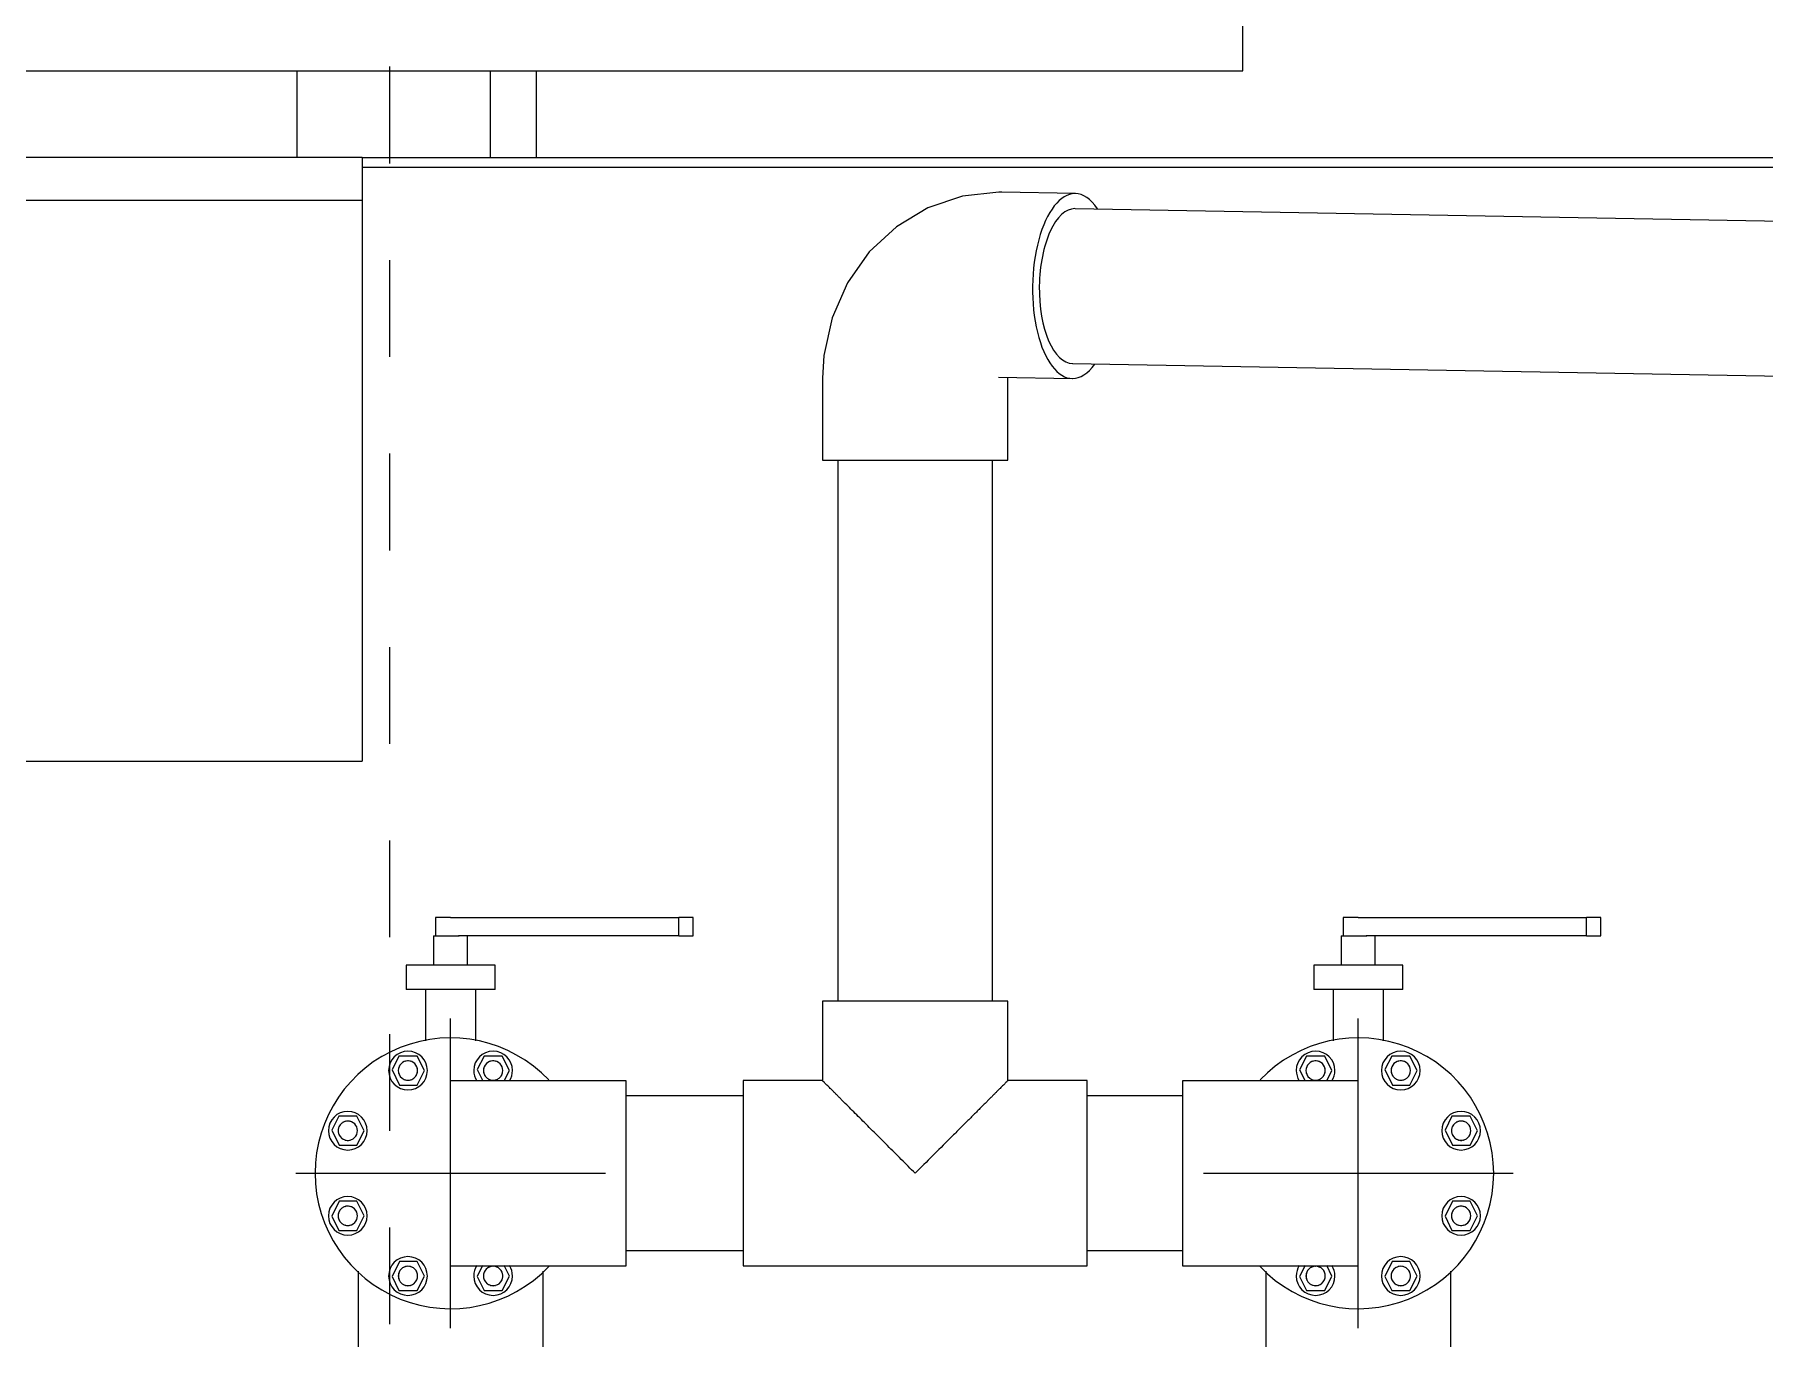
# Model space of a CAD drawing. Header units: metres. Extents: x 62 to 165, y -3 to 9.
# Drawn here: x 111.787 to 113.575, y 0.289 to 1.637 of the extents above; entities that cross this region are included whole.
import ezdxf

# ---------------------------------------------------------------- set-up
doc = ezdxf.new("R2010")
doc.units = ezdxf.units.M
doc.linetypes.add('Grid Line', pattern=[0.022225, 0.0127, -0.003175, 0.003175, -0.003175])
for name, color, linetype, lineweight in [('A-GENM', 7, 'Continuous', 18), ('P-PIPE', 7, 'Continuous', 18), ('P-PIPE-CNTR', 7, 'Continuous', 18), ('S-GRID', 7, 'Continuous', 9)]:
    doc.layers.add(name, color=color, linetype=linetype, lineweight=lineweight)

# ---------------------------------------------------------------- blocks, each defined once
blk = doc.blocks.new('Tanque Cilindrico - H_5_00m - Tanque Cilindrico - H_5_00m-1442490-Corte 02')
at = {"layer": 'A-GENM'}
blk.add_line((-90.4009, 1.5998), (-90.4009, 1.51), dxfattribs=at)
blk = doc.blocks.new('Tanque Cilindrico - Tanque Cilindrico-1352289-Corte 02')
at = {"layer": 'A-GENM'}
for p, q in [((-89.6707, 1.5998), (-89.6707, 2.5198)), ((-92.0479, 1.5998), (-89.6707, 1.5998)), ((-90.5807, 1.51), (-91.7607, 1.51)), ((-90.5807, 1.51), (-88.7643, 1.51)), ((-90.5807, 1.51), (-90.5807, 1.4661)), ((-88.7643, 1.5), (-90.5807, 1.5)), ((-91.7607, 1.4661), (-90.5807, 1.4661)), ((-90.5807, 1.4661), (-90.5807, 0.8861)), ((-91.7607, 0.8861), (-90.5807, 0.8861))]:
    blk.add_line(p, q, dxfattribs=at)
blk = doc.blocks.new('CPVC - Codo - Codo-1435406-Corte 02')
at = {"layer": 'P-PIPE', "color": 150, "true_color": 0x007dff}
for p, q in [((-89.9198, 1.4743), (-89.9229, 1.4743)), ((-89.8437, 1.4729), (-89.9198, 1.4743)), ((-90.1049, 1.2822), (-90.1049, 1.1972)), ((-89.9232, 1.283), (-89.8471, 1.2816)), ((-89.9136, 1.2822), (-89.9135, 1.2828)), ((-89.9136, 1.1972), (-89.9136, 1.2822)), ((-90.1049, 1.1972), (-89.9236, 1.1972)), ((-89.9236, 1.1972), (-89.9136, 1.1972))]:
    blk.add_line(p, q, dxfattribs=at)
at = {"layer": 'P-PIPE', "color": 150, "true_color": 0x007dff, "flags": 128}
blk.add_lwpolyline([(-89.9229, 1.4743), (-89.9604, 1.4702), (-89.9961, 1.4581), (-90.0287, 1.4386), (-90.0567, 1.4125), (-90.0792, 1.3807), (-90.0951, 1.3446), (-90.1036, 1.3056), (-90.1049, 1.2822)], dxfattribs=at)
at = {"layer": 'P-PIPE', "color": 150, "true_color": 0x007dff}
for start_param, end_param in [(0.008002, 3.149595), (5.710971, 6.291188), (3.149595, 3.714943)]:
    blk.add_ellipse((-89.8454, 1.3773), major_axis=(0.0017, 0.0956), ratio=0.44479, start_param=start_param, end_param=end_param, dxfattribs=at)
blk = doc.blocks.new('CPVC - Tee - Tee-1164109-Corte 02')
at = {"layer": 'P-PIPE', "color": 150, "true_color": 0x007dff}
for p, q in [((-90.1051, 0.638), (-90.1051, 0.556)), ((-89.9135, 0.638), (-90.1051, 0.638)), ((-89.9135, 0.556), (-89.9135, 0.638)), ((-90.1051, 0.556), (-90.1871, 0.556)), ((-90.1871, 0.556), (-90.1871, 0.3644)), ((-89.8315, 0.556), (-89.9135, 0.556)), ((-89.8315, 0.3644), (-89.8315, 0.556)), ((-90.1871, 0.3644), (-89.8315, 0.3644))]:
    blk.add_line(p, q, dxfattribs=at)
for points, knots in [([(-90.0093, 0.4602), (-90.0141, 0.465), (-90.0236, 0.4746), (-90.0378, 0.4888), (-90.0517, 0.5026), (-90.0628, 0.5137), (-90.0712, 0.5221), (-90.0772, 0.5281), (-90.0819, 0.5329), (-90.0856, 0.5365), (-90.0881, 0.539), (-90.0905, 0.5415), (-90.0929, 0.5438), (-90.095, 0.546), (-90.097, 0.548), (-90.0988, 0.5498), (-90.101, 0.5519), (-90.104, 0.5549), (-90.105, 0.556), (-90.1051, 0.556)], [0, 0, 0, 0, 0.111111, 0.222222, 0.333333, 0.444444, 0.5, 0.555556, 0.611111, 0.638889, 0.666667, 0.694444, 0.722222, 0.75, 0.777778, 0.805556, 0.833333, 0.888889, 1, 1, 1, 1]), ([(-89.9135, 0.556), (-89.9135, 0.556), (-89.9146, 0.5549), (-89.9176, 0.5519), (-89.9197, 0.5498), (-89.9215, 0.548), (-89.9235, 0.546), (-89.9257, 0.5438), (-89.928, 0.5415), (-89.9304, 0.539), (-89.933, 0.5365), (-89.9357, 0.5338), (-89.9385, 0.531), (-89.9416, 0.5279), (-89.9451, 0.5244), (-89.9489, 0.5205), (-89.9529, 0.5166), (-89.9583, 0.5112), (-89.9652, 0.5043), (-89.9766, 0.4929), (-89.9913, 0.4782), (-90.0033, 0.4662), (-90.0093, 0.4602)], [0, 0, 0, 0, 0.111111, 0.166667, 0.194444, 0.222222, 0.25, 0.277778, 0.305556, 0.333333, 0.361111, 0.388889, 0.416667, 0.444444, 0.479167, 0.513889, 0.548611, 0.583333, 0.652778, 0.722222, 0.861111, 1, 1, 1, 1])]:
    blk.add_open_spline(points, degree=3, knots=knots, dxfattribs=at)
blk = doc.blocks.new('CPVC - Codo - Codo-V80-Corte 02')
at = {"layer": 'P-PIPE', "color": 150, "true_color": 0x007dff}
for p, q in [((-90.3078, 0.5558), (-90.3928, 0.5558)), ((-90.3078, 0.4602), (-90.3078, 0.5558)), ((-90.3078, 0.3646), (-90.3078, 0.4602)), ((-90.3928, 0.3646), (-90.3078, 0.3646))]:
    blk.add_line(p, q, dxfattribs=at)
at = {"layer": 'P-PIPE', "color": 150, "true_color": 0x007dff, "flags": 128}
for points in [[(-90.3928, 0.5558), (-90.3967, 0.5558), (-90.4005, 0.5558), (-90.4044, 0.5558), (-90.4082, 0.5558), (-90.412, 0.5558), (-90.4157, 0.5558), (-90.4195, 0.5558), (-90.4232, 0.5558), (-90.4268, 0.5558), (-90.4304, 0.5558), (-90.4339, 0.5558), (-90.4374, 0.5558), (-90.4407, 0.5558), (-90.4441, 0.5558), (-90.4473, 0.5558), (-90.4504, 0.5558), (-90.4535, 0.5558), (-90.4564, 0.5558), (-90.4593, 0.5558), (-90.462, 0.5558), (-90.4646, 0.5558), (-90.4672, 0.5558), (-90.4696, 0.5558), (-90.4718, 0.5558), (-90.474, 0.5558), (-90.476, 0.5558), (-90.4779, 0.5558), (-90.4796, 0.5558), (-90.4812, 0.5558), (-90.4827, 0.5558), (-90.484, 0.5558), (-90.4852, 0.5558), (-90.4862, 0.5558), (-90.4871, 0.5558), (-90.4879, 0.5558), (-90.4884, 0.5558), (-90.4889, 0.5558), (-90.4891, 0.5558), (-90.4893, 0.5558), (-90.4893, 0.5558)], [(-90.4893, 0.3646), (-90.4892, 0.3646), (-90.489, 0.3646), (-90.4886, 0.3646), (-90.488, 0.3646), (-90.4873, 0.3646), (-90.4865, 0.3646), (-90.4855, 0.3646), (-90.4844, 0.3646), (-90.4831, 0.3646), (-90.4817, 0.3646), (-90.4801, 0.3646), (-90.4784, 0.3646), (-90.4765, 0.3646), (-90.4745, 0.3646), (-90.4724, 0.3646), (-90.4702, 0.3646), (-90.4678, 0.3646), (-90.4653, 0.3646), (-90.4627, 0.3646), (-90.46, 0.3646), (-90.4572, 0.3646), (-90.4543, 0.3646), (-90.4513, 0.3646), (-90.4481, 0.3646), (-90.4449, 0.3646), (-90.4416, 0.3646), (-90.4383, 0.3646), (-90.4348, 0.3646), (-90.4313, 0.3646), (-90.4278, 0.3646), (-90.4241, 0.3646), (-90.4205, 0.3646), (-90.4168, 0.3646), (-90.413, 0.3646), (-90.4092, 0.3646), (-90.4054, 0.3646), (-90.4016, 0.3646), (-90.3977, 0.3646), (-90.3939, 0.3646), (-90.3928, 0.3646)]]:
    blk.add_lwpolyline(points, dxfattribs=at)
blk = doc.blocks.new('CPVC - Codo - Codo-V81-Corte 02')
at = {"layer": 'P-PIPE', "color": 150, "true_color": 0x007dff}
for p, q in [((-90.5849, 0.359), (-90.5849, 0.2788)), ((-90.3936, 0.2788), (-90.3936, 0.359)), ((-90.5849, 0.2788), (-90.4893, 0.2788)), ((-90.4893, 0.2788), (-90.3936, 0.2788))]:
    blk.add_line(p, q, dxfattribs=at)
blk = doc.blocks.new('Valvula con brida - Estandar - Valvula con brida - Estandar-V85-Corte 02')
at = {"layer": 'P-PIPE'}
for p, q in [((-90.5049, 0.7246), (-90.5049, 0.7056)), ((-90.4893, 0.7246), (-90.5049, 0.7246)), ((-90.4893, 0.7246), (-90.2533, 0.7246)), ((-90.2386, 0.7246), (-90.2533, 0.7246)), ((-90.2533, 0.7056), (-90.2533, 0.7246)), ((-90.2386, 0.7056), (-90.2386, 0.7246)), ((-90.5068, 0.7056), (-90.5068, 0.6753)), ((-90.5068, 0.7056), (-90.4893, 0.7056)), ((-90.4893, 0.7056), (-90.4805, 0.7056)), ((-90.2533, 0.7056), (-90.481, 0.7056)), ((-90.4718, 0.6753), (-90.4718, 0.7056)), ((-90.2533, 0.7056), (-90.2386, 0.7056)), ((-90.5352, 0.6753), (-90.5352, 0.6503)), ((-90.4893, 0.6753), (-90.5352, 0.6753)), ((-90.4433, 0.6753), (-90.4893, 0.6753)), ((-90.4433, 0.6503), (-90.4433, 0.6753)), ((-90.4893, 0.6503), (-90.5352, 0.6503)), ((-90.5152, 0.6503), (-90.5152, 0.597)), ((-90.4433, 0.6503), (-90.4893, 0.6503)), ((-90.4633, 0.597), (-90.4633, 0.6503)), ((-90.5426, 0.5814), (-90.5498, 0.567)), ((-90.5239, 0.5814), (-90.5426, 0.5814)), ((-90.5164, 0.5664), (-90.5239, 0.5814)), ((-90.4546, 0.5814), (-90.4617, 0.5673)), ((-90.4359, 0.5814), (-90.4546, 0.5814)), ((-90.4284, 0.5664), (-90.4359, 0.5814)), ((-90.5498, 0.567), (-90.5421, 0.5514)), ((-90.5239, 0.5514), (-90.5164, 0.5664)), ((-90.4617, 0.5673), (-90.4559, 0.5557)), ((-90.4338, 0.5557), (-90.4284, 0.5664)), ((-90.5421, 0.5514), (-90.5239, 0.5514)), ((-90.6049, 0.5192), (-90.6121, 0.5047)), ((-90.5862, 0.5192), (-90.6049, 0.5192)), ((-90.5787, 0.5042), (-90.5862, 0.5192)), ((-90.6121, 0.5047), (-90.6043, 0.4892)), ((-90.5862, 0.4892), (-90.5787, 0.5042)), ((-90.6043, 0.4892), (-90.5862, 0.4892)), ((-90.6043, 0.4312), (-90.6121, 0.4157)), ((-90.5862, 0.4312), (-90.6043, 0.4312)), ((-90.5787, 0.4162), (-90.5862, 0.4312)), ((-90.6121, 0.4157), (-90.6049, 0.4012)), ((-90.5862, 0.4012), (-90.5787, 0.4162)), ((-90.6049, 0.4012), (-90.5862, 0.4012)), ((-90.5421, 0.369), (-90.5498, 0.3534)), ((-90.5239, 0.369), (-90.5421, 0.369)), ((-90.5164, 0.354), (-90.5239, 0.369)), ((-90.4562, 0.3647), (-90.4618, 0.3534)), ((-90.4284, 0.354), (-90.4338, 0.3647)), ((-90.5498, 0.3534), (-90.5426, 0.339)), ((-90.5239, 0.339), (-90.5164, 0.354)), ((-90.4618, 0.3534), (-90.4546, 0.339)), ((-90.4359, 0.339), (-90.4284, 0.354)), ((-90.5426, 0.339), (-90.5239, 0.339)), ((-90.4546, 0.339), (-90.4359, 0.339))]:
    blk.add_line(p, q, dxfattribs=at)
for centre, radius, start, end in [((-90.4893, 0.4602), 0.14, 43.5709, 180), ((-90.5333, 0.5664), 0.02, 360, 180), ((-90.5333, 0.5664), 0.01, 22.5, 202.5), ((-90.5333, 0.5664), 0.01, 116.2339, 120), ((-90.5333, 0.5664), 0.01, 101.2339, 108.7661), ((-90.5333, 0.5664), 0.01, 86.2339, 93.7661), ((-90.5333, 0.5664), 0.01, 71.2339, 78.7661), ((-90.5333, 0.5664), 0.01, 60, 63.7661), ((-90.4453, 0.5664), 0.02, 0, 180), ((-90.4453, 0.5664), 0.01, 337.5, 157.5), ((-90.4453, 0.5664), 0.01, 116.2339, 120), ((-90.4453, 0.5664), 0.01, 101.2339, 108.7661), ((-90.4453, 0.5664), 0.01, 86.2339, 93.7661), ((-90.4453, 0.5664), 0.01, 71.2339, 78.7661), ((-90.4453, 0.5664), 0.01, 60, 63.7661), ((-90.5333, 0.5664), 0.02, 180, 360), ((-90.5333, 0.5664), 0.01, 176.2339, 180), ((-90.5333, 0.5664), 0.01, 180, 183.7661), ((-90.5333, 0.5664), 0.01, 161.2339, 168.7661), ((-90.5333, 0.5664), 0.01, 191.2339, 198.7661), ((-90.5333, 0.5664), 0.01, 202.5, 22.5), ((-90.5333, 0.5664), 0.01, 150, 153.7661), ((-90.5333, 0.5664), 0.01, 206.2339, 210), ((-90.5333, 0.5664), 0.01, 240, 243.7661), ((-90.5333, 0.5664), 0.01, 251.2339, 258.7661), ((-90.5333, 0.5664), 0.01, 266.2339, 273.7661), ((-90.5333, 0.5664), 0.01, 281.2339, 288.7661), ((-90.5333, 0.5664), 0.01, 296.2339, 300), ((-90.5333, 0.5664), 0.01, 26.2339, 30), ((-90.5333, 0.5664), 0.01, 330, 333.7661), ((-90.5333, 0.5664), 0.01, 11.2339, 18.7661), ((-90.5333, 0.5664), 0.01, 341.2339, 348.7661), ((-90.5333, 0.5664), 0.01, 0, 3.7661), ((-90.5333, 0.5664), 0.01, 356.2339, 0), ((-90.4453, 0.5664), 0.02, 180, 212.5681), ((-90.4453, 0.5664), 0.01, 157.5, 337.5), ((-90.4453, 0.5664), 0.01, 176.2339, 180), ((-90.4453, 0.5664), 0.01, 180, 183.7661), ((-90.4453, 0.5664), 0.01, 161.2339, 168.7661), ((-90.4453, 0.5664), 0.01, 191.2339, 198.7661), ((-90.4453, 0.5664), 0.01, 150, 153.7661), ((-90.4453, 0.5664), 0.01, 206.2339, 210), ((-90.4453, 0.5664), 0.01, 240, 243.7661), ((-90.4453, 0.5664), 0.01, 251.2339, 258.7661), ((-90.4453, 0.5664), 0.01, 266.2339, 273.7661), ((-90.4453, 0.5664), 0.01, 281.2339, 288.7661), ((-90.4453, 0.5664), 0.01, 296.2339, 300), ((-90.4453, 0.5664), 0.01, 26.2339, 30), ((-90.4453, 0.5664), 0.01, 330, 333.7661), ((-90.4453, 0.5664), 0.01, 11.2339, 18.7661), ((-90.4453, 0.5664), 0.01, 341.2339, 348.7661), ((-90.4453, 0.5664), 0.01, 0, 3.7661), ((-90.4453, 0.5664), 0.01, 356.2339, 0), ((-90.4453, 0.5664), 0.02, 327.4178, 0), ((-90.5955, 0.5042), 0.02, 360, 180), ((-90.5955, 0.5042), 0.02, 180, 360), ((-90.5955, 0.5042), 0.01, 67.5, 247.5), ((-90.5955, 0.5042), 0.01, 176.2339, 180), ((-90.5955, 0.5042), 0.01, 180, 183.7661), ((-90.5955, 0.5042), 0.01, 161.2339, 168.7661), ((-90.5955, 0.5042), 0.01, 191.2339, 198.7661), ((-90.5955, 0.5042), 0.01, 150, 153.7661), ((-90.5955, 0.5042), 0.01, 116.2339, 120), ((-90.5955, 0.5042), 0.01, 247.5, 67.5), ((-90.5955, 0.5042), 0.01, 101.2339, 108.7661), ((-90.5955, 0.5042), 0.01, 86.2339, 93.7661), ((-90.5955, 0.5042), 0.01, 71.2339, 78.7661), ((-90.5955, 0.5042), 0.01, 60, 63.7661), ((-90.5955, 0.5042), 0.01, 26.2339, 30), ((-90.5955, 0.5042), 0.01, 11.2339, 15), ((-90.5955, 0.5042), 0.01, 345, 348.7661), ((-90.5955, 0.5042), 0.01, 0, 3.7661), ((-90.5955, 0.5042), 0.01, 356.2339, 0), ((-90.5955, 0.5042), 0.01, 206.2339, 210), ((-90.5955, 0.5042), 0.01, 240, 243.7661), ((-90.5955, 0.5042), 0.01, 251.2339, 258.7661), ((-90.5955, 0.5042), 0.01, 266.2339, 273.7661), ((-90.5955, 0.5042), 0.01, 281.2339, 288.7661), ((-90.5955, 0.5042), 0.01, 296.2339, 300), ((-90.5955, 0.5042), 0.01, 330, 333.7661), ((-90.4893, 0.4602), 0.14, 180, 316.4291), ((-90.5955, 0.4162), 0.02, 360, 180), ((-90.5955, 0.4162), 0.02, 180, 360), ((-90.5955, 0.4162), 0.01, 112.5, 292.5), ((-90.5955, 0.4162), 0.01, 176.2339, 180), ((-90.5955, 0.4162), 0.01, 180, 183.7661), ((-90.5955, 0.4162), 0.01, 161.2339, 168.7661), ((-90.5955, 0.4162), 0.01, 191.2339, 198.7661), ((-90.5955, 0.4162), 0.01, 150, 153.7661), ((-90.5955, 0.4162), 0.01, 206.2339, 210), ((-90.5955, 0.4162), 0.01, 116.2339, 120), ((-90.5955, 0.4162), 0.01, 292.5, 112.5), ((-90.5955, 0.4162), 0.01, 101.2339, 108.7661), ((-90.5955, 0.4162), 0.01, 86.2339, 93.7661), ((-90.5955, 0.4162), 0.01, 71.2339, 78.7661), ((-90.5955, 0.4162), 0.01, 60, 63.7661), ((-90.5955, 0.4162), 0.01, 26.2339, 30), ((-90.5955, 0.4162), 0.01, 330, 333.7661), ((-90.5955, 0.4162), 0.01, 11.2339, 15), ((-90.5955, 0.4162), 0.01, 345, 348.7661), ((-90.5955, 0.4162), 0.01, 0, 3.7661), ((-90.5955, 0.4162), 0.01, 356.2339, 0), ((-90.5955, 0.4162), 0.01, 240, 243.7661), ((-90.5955, 0.4162), 0.01, 251.2339, 258.7661), ((-90.5955, 0.4162), 0.01, 266.2339, 273.7661), ((-90.5955, 0.4162), 0.01, 281.2339, 288.7661), ((-90.5955, 0.4162), 0.01, 296.2339, 300), ((-90.5333, 0.354), 0.02, 360, 180), ((-90.5333, 0.354), 0.01, 157.5, 337.5), ((-90.5333, 0.354), 0.01, 337.5, 157.5), ((-90.5333, 0.354), 0.01, 150, 153.7661), ((-90.5333, 0.354), 0.01, 116.2339, 120), ((-90.5333, 0.354), 0.01, 101.2339, 108.7661), ((-90.5333, 0.354), 0.01, 86.2339, 93.7661), ((-90.5333, 0.354), 0.01, 71.2339, 78.7661), ((-90.5333, 0.354), 0.01, 60, 63.7661), ((-90.5333, 0.354), 0.01, 26.2339, 30), ((-90.4453, 0.354), 0.02, 147.3714, 180), ((-90.4453, 0.354), 0.01, 22.5, 202.5), ((-90.4453, 0.354), 0.01, 202.5, 22.5), ((-90.4453, 0.354), 0.01, 150, 153.7661), ((-90.4453, 0.354), 0.01, 116.2339, 120), ((-90.4453, 0.354), 0.01, 101.2339, 108.7661), ((-90.4453, 0.354), 0.01, 86.2339, 93.7661), ((-90.4453, 0.354), 0.01, 75, 78.7661), ((-90.4453, 0.354), 0.01, 60, 63.7661), ((-90.4453, 0.354), 0.01, 26.2339, 30), ((-90.4453, 0.354), 0.02, 360, 32.5756), ((-90.5333, 0.354), 0.02, 180, 360), ((-90.5333, 0.354), 0.01, 176.2339, 180), ((-90.5333, 0.354), 0.01, 180, 183.7661), ((-90.5333, 0.354), 0.01, 161.2339, 168.7661), ((-90.5333, 0.354), 0.01, 191.2339, 198.7661), ((-90.5333, 0.354), 0.01, 206.2339, 210), ((-90.5333, 0.354), 0.01, 240, 243.7661), ((-90.5333, 0.354), 0.01, 251.2339, 258.7661), ((-90.5333, 0.354), 0.01, 266.2339, 273.7661), ((-90.5333, 0.354), 0.01, 281.2339, 288.7661), ((-90.5333, 0.354), 0.01, 296.2339, 300), ((-90.5333, 0.354), 0.01, 330, 333.7661), ((-90.5333, 0.354), 0.01, 11.2339, 18.7661), ((-90.5333, 0.354), 0.01, 341.2339, 348.7661), ((-90.5333, 0.354), 0.01, 0, 3.7661), ((-90.5333, 0.354), 0.01, 356.2339, 0), ((-90.4453, 0.354), 0.02, 180, 360), ((-90.4453, 0.354), 0.01, 176.2339, 180), ((-90.4453, 0.354), 0.01, 180, 183.7661), ((-90.4453, 0.354), 0.01, 161.2339, 168.7661), ((-90.4453, 0.354), 0.01, 191.2339, 198.7661), ((-90.4453, 0.354), 0.01, 206.2339, 210), ((-90.4453, 0.354), 0.01, 240, 243.7661), ((-90.4453, 0.354), 0.01, 251.2339, 258.7661), ((-90.4453, 0.354), 0.01, 266.2339, 273.7661), ((-90.4453, 0.354), 0.01, 281.2339, 285), ((-90.4453, 0.354), 0.01, 296.2339, 300), ((-90.4453, 0.354), 0.01, 330, 333.7661), ((-90.4453, 0.354), 0.01, 11.2339, 18.7661), ((-90.4453, 0.354), 0.01, 341.2339, 348.7661), ((-90.4453, 0.354), 0.01, 0, 3.7661), ((-90.4453, 0.354), 0.01, 356.2339, 0)]:
    blk.add_arc(centre, radius, start, end, dxfattribs=at)
blk = doc.blocks.new('Valvula con brida - Estandar - Valvula con brida - Estandar-V87-Corte 02')
at = {"layer": 'P-PIPE'}
for p, q in [((-89.5671, 0.7246), (-89.5671, 0.7056)), ((-89.5515, 0.7246), (-89.5671, 0.7246)), ((-89.5515, 0.7246), (-89.3155, 0.7246)), ((-89.3008, 0.7246), (-89.3155, 0.7246)), ((-89.3155, 0.7056), (-89.3155, 0.7246)), ((-89.3008, 0.7056), (-89.3008, 0.7246)), ((-89.569, 0.7056), (-89.569, 0.6753)), ((-89.569, 0.7056), (-89.5515, 0.7056)), ((-89.5515, 0.7056), (-89.5427, 0.7056)), ((-89.3155, 0.7056), (-89.5432, 0.7056)), ((-89.534, 0.6753), (-89.534, 0.7056)), ((-89.3155, 0.7056), (-89.3008, 0.7056)), ((-89.5974, 0.6753), (-89.5974, 0.6503)), ((-89.5515, 0.6753), (-89.5974, 0.6753)), ((-89.5055, 0.6753), (-89.5515, 0.6753)), ((-89.5055, 0.6503), (-89.5055, 0.6753)), ((-89.5515, 0.6503), (-89.5974, 0.6503)), ((-89.5774, 0.6503), (-89.5774, 0.597)), ((-89.5055, 0.6503), (-89.5515, 0.6503)), ((-89.5255, 0.597), (-89.5255, 0.6503)), ((-89.6048, 0.5814), (-89.612, 0.567)), ((-89.5861, 0.5814), (-89.6048, 0.5814)), ((-89.5786, 0.5664), (-89.5861, 0.5814)), ((-89.5168, 0.5814), (-89.5239, 0.5673)), ((-89.4981, 0.5814), (-89.5168, 0.5814)), ((-89.4906, 0.5664), (-89.4981, 0.5814)), ((-89.612, 0.567), (-89.6064, 0.5557)), ((-89.584, 0.5557), (-89.5786, 0.5664)), ((-89.5239, 0.5673), (-89.5159, 0.5514)), ((-89.4981, 0.5514), (-89.4906, 0.5664)), ((-89.5159, 0.5514), (-89.4981, 0.5514)), ((-89.4546, 0.5192), (-89.4618, 0.5047)), ((-89.4359, 0.5192), (-89.4546, 0.5192)), ((-89.4284, 0.5042), (-89.4359, 0.5192)), ((-89.4618, 0.5047), (-89.454, 0.4892)), ((-89.4359, 0.4892), (-89.4284, 0.5042)), ((-89.454, 0.4892), (-89.4359, 0.4892)), ((-89.454, 0.4312), (-89.4618, 0.4157)), ((-89.4359, 0.4312), (-89.454, 0.4312)), ((-89.4284, 0.4162), (-89.4359, 0.4312)), ((-89.4618, 0.4157), (-89.4546, 0.4012)), ((-89.4359, 0.4012), (-89.4284, 0.4162)), ((-89.4546, 0.4012), (-89.4359, 0.4012)), ((-89.6064, 0.3647), (-89.612, 0.3534)), ((-89.5786, 0.354), (-89.584, 0.3647)), ((-89.5163, 0.369), (-89.524, 0.3534)), ((-89.4981, 0.369), (-89.5163, 0.369)), ((-89.4906, 0.354), (-89.4981, 0.369)), ((-89.612, 0.3534), (-89.6048, 0.339)), ((-89.5861, 0.339), (-89.5786, 0.354)), ((-89.524, 0.3534), (-89.5168, 0.339)), ((-89.4981, 0.339), (-89.4906, 0.354)), ((-89.6048, 0.339), (-89.5861, 0.339)), ((-89.5168, 0.339), (-89.4981, 0.339))]:
    blk.add_line(p, q, dxfattribs=at)
for centre, radius, start, end in [((-89.5515, 0.4602), 0.14, 0, 136.4291), ((-89.5955, 0.5664), 0.02, 360, 180), ((-89.5955, 0.5664), 0.01, 22.5, 202.5), ((-89.5955, 0.5664), 0.01, 116.2339, 120), ((-89.5955, 0.5664), 0.01, 105, 108.7661), ((-89.5955, 0.5664), 0.01, 86.2339, 93.7661), ((-89.5955, 0.5664), 0.01, 71.2339, 78.7661), ((-89.5955, 0.5664), 0.01, 60, 63.7661), ((-89.5075, 0.5664), 0.02, 0, 180), ((-89.5075, 0.5664), 0.01, 337.5, 157.5), ((-89.5075, 0.5664), 0.01, 116.2339, 120), ((-89.5075, 0.5664), 0.01, 101.2339, 108.7661), ((-89.5075, 0.5664), 0.01, 86.2339, 93.7661), ((-89.5075, 0.5664), 0.01, 71.2339, 78.7661), ((-89.5075, 0.5664), 0.01, 60, 63.7661), ((-89.5955, 0.5664), 0.02, 180, 212.5756), ((-89.5955, 0.5664), 0.01, 176.2339, 180), ((-89.5955, 0.5664), 0.01, 180, 183.7661), ((-89.5955, 0.5664), 0.01, 161.2339, 168.7661), ((-89.5955, 0.5664), 0.01, 191.2339, 198.7661), ((-89.5955, 0.5664), 0.01, 202.5, 22.5), ((-89.5955, 0.5664), 0.01, 150, 153.7661), ((-89.5955, 0.5664), 0.01, 206.2339, 210), ((-89.5955, 0.5664), 0.01, 240, 243.7661), ((-89.5955, 0.5664), 0.01, 251.2339, 255), ((-89.5955, 0.5664), 0.01, 266.2339, 273.7661), ((-89.5955, 0.5664), 0.01, 281.2339, 288.7661), ((-89.5955, 0.5664), 0.01, 296.2339, 300), ((-89.5955, 0.5664), 0.01, 26.2339, 30), ((-89.5955, 0.5664), 0.01, 330, 333.7661), ((-89.5955, 0.5664), 0.01, 11.2339, 18.7661), ((-89.5955, 0.5664), 0.01, 341.2339, 348.7661), ((-89.5955, 0.5664), 0.01, 0, 3.7661), ((-89.5955, 0.5664), 0.01, 356.2339, 0), ((-89.5955, 0.5664), 0.02, 327.3714, 360), ((-89.5075, 0.5664), 0.02, 180, 0), ((-89.5075, 0.5664), 0.01, 157.5, 337.5), ((-89.5075, 0.5664), 0.01, 176.2339, 180), ((-89.5075, 0.5664), 0.01, 180, 183.7661), ((-89.5075, 0.5664), 0.01, 161.2339, 168.7661), ((-89.5075, 0.5664), 0.01, 191.2339, 198.7661), ((-89.5075, 0.5664), 0.01, 150, 153.7661), ((-89.5075, 0.5664), 0.01, 206.2339, 210), ((-89.5075, 0.5664), 0.01, 240, 243.7661), ((-89.5075, 0.5664), 0.01, 251.2339, 258.7661), ((-89.5075, 0.5664), 0.01, 266.2339, 273.7661), ((-89.5075, 0.5664), 0.01, 281.2339, 288.7661), ((-89.5075, 0.5664), 0.01, 296.2339, 300), ((-89.5075, 0.5664), 0.01, 26.2339, 30), ((-89.5075, 0.5664), 0.01, 330, 333.7661), ((-89.5075, 0.5664), 0.01, 11.2339, 18.7661), ((-89.5075, 0.5664), 0.01, 341.2339, 348.7661), ((-89.5075, 0.5664), 0.01, 0, 3.7661), ((-89.5075, 0.5664), 0.01, 356.2339, 0), ((-89.4452, 0.5042), 0.02, 360, 180), ((-89.4452, 0.5042), 0.02, 180, 360), ((-89.4452, 0.5042), 0.01, 112.5, 292.5), ((-89.4452, 0.5042), 0.01, 176.2339, 180), ((-89.4452, 0.5042), 0.01, 180, 183.7661), ((-89.4452, 0.5042), 0.01, 161.2339, 168.7661), ((-89.4452, 0.5042), 0.01, 191.2339, 198.7661), ((-89.4452, 0.5042), 0.01, 150, 153.7661), ((-89.4452, 0.5042), 0.01, 116.2339, 120), ((-89.4452, 0.5042), 0.01, 292.5, 112.5), ((-89.4452, 0.5042), 0.01, 101.2339, 108.7661), ((-89.4452, 0.5042), 0.01, 86.2339, 93.7661), ((-89.4452, 0.5042), 0.01, 71.2339, 78.7661), ((-89.4452, 0.5042), 0.01, 60, 63.7661), ((-89.4452, 0.5042), 0.01, 26.2339, 30), ((-89.4452, 0.5042), 0.01, 11.2339, 18.7661), ((-89.4452, 0.5042), 0.01, 341.2339, 348.7661), ((-89.4452, 0.5042), 0.01, 0, 3.7661), ((-89.4452, 0.5042), 0.01, 356.2339, 0), ((-89.4452, 0.5042), 0.01, 206.2339, 210), ((-89.4452, 0.5042), 0.01, 240, 243.7661), ((-89.4452, 0.5042), 0.01, 251.2339, 258.7661), ((-89.4452, 0.5042), 0.01, 266.2339, 273.7661), ((-89.4452, 0.5042), 0.01, 281.2339, 288.7661), ((-89.4452, 0.5042), 0.01, 296.2339, 300), ((-89.4452, 0.5042), 0.01, 330, 333.7661), ((-89.5515, 0.4602), 0.14, 223.5709, 0), ((-89.4452, 0.4162), 0.02, 360, 180), ((-89.4452, 0.4162), 0.02, 180, 360), ((-89.4452, 0.4162), 0.01, 67.5, 247.5), ((-89.4452, 0.4162), 0.01, 176.2339, 180), ((-89.4452, 0.4162), 0.01, 180, 183.7661), ((-89.4452, 0.4162), 0.01, 161.2339, 168.7661), ((-89.4452, 0.4162), 0.01, 191.2339, 198.7661), ((-89.4452, 0.4162), 0.01, 150, 153.7661), ((-89.4452, 0.4162), 0.01, 206.2339, 210), ((-89.4452, 0.4162), 0.01, 116.2339, 120), ((-89.4452, 0.4162), 0.01, 247.5, 67.5), ((-89.4452, 0.4162), 0.01, 101.2339, 108.7661), ((-89.4452, 0.4162), 0.01, 86.2339, 93.7661), ((-89.4452, 0.4162), 0.01, 71.2339, 78.7661), ((-89.4452, 0.4162), 0.01, 60, 63.7661), ((-89.4452, 0.4162), 0.01, 26.2339, 30), ((-89.4452, 0.4162), 0.01, 330, 333.7661), ((-89.4452, 0.4162), 0.01, 11.2339, 18.7661), ((-89.4452, 0.4162), 0.01, 341.2339, 348.7661), ((-89.4452, 0.4162), 0.01, 0, 3.7661), ((-89.4452, 0.4162), 0.01, 356.2339, 0), ((-89.4452, 0.4162), 0.01, 240, 243.7661), ((-89.4452, 0.4162), 0.01, 251.2339, 258.7661), ((-89.4452, 0.4162), 0.01, 266.2339, 273.7661), ((-89.4452, 0.4162), 0.01, 281.2339, 288.7661), ((-89.4452, 0.4162), 0.01, 296.2339, 300), ((-89.5955, 0.354), 0.02, 147.4178, 180), ((-89.5955, 0.354), 0.01, 157.5, 337.5), ((-89.5955, 0.354), 0.01, 337.5, 157.5), ((-89.5955, 0.354), 0.01, 150, 153.7661), ((-89.5955, 0.354), 0.01, 116.2339, 120), ((-89.5955, 0.354), 0.01, 105, 108.7661), ((-89.5955, 0.354), 0.01, 86.2339, 93.7661), ((-89.5955, 0.354), 0.01, 71.2339, 78.7661), ((-89.5955, 0.354), 0.01, 60, 63.7661), ((-89.5955, 0.354), 0.01, 26.2339, 30), ((-89.5955, 0.354), 0.02, 360, 32.5681), ((-89.5075, 0.354), 0.02, 360, 180), ((-89.5075, 0.354), 0.01, 22.5, 202.5), ((-89.5075, 0.354), 0.01, 202.5, 22.5), ((-89.5075, 0.354), 0.01, 150, 153.7661), ((-89.5075, 0.354), 0.01, 116.2339, 120), ((-89.5075, 0.354), 0.01, 101.2339, 108.7661), ((-89.5075, 0.354), 0.01, 86.2339, 93.7661), ((-89.5075, 0.354), 0.01, 71.2339, 78.7661), ((-89.5075, 0.354), 0.01, 60, 63.7661), ((-89.5075, 0.354), 0.01, 26.2339, 30), ((-89.5955, 0.354), 0.02, 180, 360), ((-89.5955, 0.354), 0.01, 176.2339, 180), ((-89.5955, 0.354), 0.01, 180, 183.7661), ((-89.5955, 0.354), 0.01, 161.2339, 168.7661), ((-89.5955, 0.354), 0.01, 191.2339, 198.7661), ((-89.5955, 0.354), 0.01, 206.2339, 210), ((-89.5955, 0.354), 0.01, 240, 243.7661), ((-89.5955, 0.354), 0.01, 251.2339, 255), ((-89.5955, 0.354), 0.01, 266.2339, 273.7661), ((-89.5955, 0.354), 0.01, 281.2339, 288.7661), ((-89.5955, 0.354), 0.01, 296.2339, 300), ((-89.5955, 0.354), 0.01, 330, 333.7661), ((-89.5955, 0.354), 0.01, 11.2339, 18.7661), ((-89.5955, 0.354), 0.01, 341.2339, 348.7661), ((-89.5955, 0.354), 0.01, 0, 3.7661), ((-89.5955, 0.354), 0.01, 356.2339, 0), ((-89.5075, 0.354), 0.02, 180, 360), ((-89.5075, 0.354), 0.01, 176.2339, 180), ((-89.5075, 0.354), 0.01, 180, 183.7661), ((-89.5075, 0.354), 0.01, 161.2339, 168.7661), ((-89.5075, 0.354), 0.01, 191.2339, 198.7661), ((-89.5075, 0.354), 0.01, 206.2339, 210), ((-89.5075, 0.354), 0.01, 240, 243.7661), ((-89.5075, 0.354), 0.01, 251.2339, 258.7661), ((-89.5075, 0.354), 0.01, 266.2339, 273.7661), ((-89.5075, 0.354), 0.01, 281.2339, 288.7661), ((-89.5075, 0.354), 0.01, 296.2339, 300), ((-89.5075, 0.354), 0.01, 330, 333.7661), ((-89.5075, 0.354), 0.01, 11.2339, 18.7661), ((-89.5075, 0.354), 0.01, 341.2339, 348.7661), ((-89.5075, 0.354), 0.01, 0, 3.7661), ((-89.5075, 0.354), 0.01, 356.2339, 0)]:
    blk.add_arc(centre, radius, start, end, dxfattribs=at)
blk = doc.blocks.new('CPVC - Codo - Codo-V88-Corte 02')
at = {"layer": 'P-PIPE', "color": 150, "true_color": 0x007dff}
for p, q in [((-89.6479, 0.5558), (-89.7329, 0.5558)), ((-89.7329, 0.5558), (-89.7329, 0.4602)), ((-89.7329, 0.4602), (-89.7329, 0.3646)), ((-89.7329, 0.3646), (-89.6479, 0.3646))]:
    blk.add_line(p, q, dxfattribs=at)
at = {"layer": 'P-PIPE', "color": 150, "true_color": 0x007dff, "flags": 128}
for points in [[(-89.5515, 0.5558), (-89.5515, 0.5558), (-89.5518, 0.5558), (-89.5522, 0.5558), (-89.5527, 0.5558), (-89.5534, 0.5558), (-89.5542, 0.5558), (-89.5552, 0.5558), (-89.5564, 0.5558), (-89.5576, 0.5558), (-89.5591, 0.5558), (-89.5607, 0.5558), (-89.5624, 0.5558), (-89.5642, 0.5558), (-89.5662, 0.5558), (-89.5683, 0.5558), (-89.5706, 0.5558), (-89.5729, 0.5558), (-89.5754, 0.5558), (-89.578, 0.5558), (-89.5807, 0.5558), (-89.5835, 0.5558), (-89.5865, 0.5558), (-89.5895, 0.5558), (-89.5926, 0.5558), (-89.5958, 0.5558), (-89.5991, 0.5558), (-89.6025, 0.5558), (-89.6059, 0.5558), (-89.6094, 0.5558), (-89.613, 0.5558), (-89.6166, 0.5558), (-89.6203, 0.5558), (-89.624, 0.5558), (-89.6277, 0.5558), (-89.6315, 0.5558), (-89.6353, 0.5558), (-89.6392, 0.5558), (-89.643, 0.5558), (-89.6469, 0.5558), (-89.6479, 0.5558)], [(-89.6479, 0.3646), (-89.644, 0.3646), (-89.6402, 0.3646), (-89.6364, 0.3646), (-89.6325, 0.3646), (-89.6287, 0.3646), (-89.625, 0.3646), (-89.6213, 0.3646), (-89.6176, 0.3646), (-89.6139, 0.3646), (-89.6104, 0.3646), (-89.6068, 0.3646), (-89.6034, 0.3646), (-89.6, 0.3646), (-89.5967, 0.3646), (-89.5935, 0.3646), (-89.5903, 0.3646), (-89.5873, 0.3646), (-89.5843, 0.3646), (-89.5815, 0.3646), (-89.5787, 0.3646), (-89.5761, 0.3646), (-89.5736, 0.3646), (-89.5712, 0.3646), (-89.5689, 0.3646), (-89.5668, 0.3646), (-89.5647, 0.3646), (-89.5628, 0.3646), (-89.5611, 0.3646), (-89.5595, 0.3646), (-89.558, 0.3646), (-89.5567, 0.3646), (-89.5555, 0.3646), (-89.5545, 0.3646), (-89.5536, 0.3646), (-89.5529, 0.3646), (-89.5523, 0.3646), (-89.5519, 0.3646), (-89.5516, 0.3646), (-89.5515, 0.3646), (-89.5515, 0.3646)]]:
    blk.add_lwpolyline(points, dxfattribs=at)
blk = doc.blocks.new('CPVC - Codo - Codo-V89-Corte 02')
at = {"layer": 'P-PIPE', "color": 150, "true_color": 0x007dff}
for p, q in [((-89.6471, 0.359), (-89.6471, 0.2788)), ((-89.4558, 0.2788), (-89.4558, 0.359)), ((-89.6471, 0.2788), (-89.5515, 0.2788)), ((-89.5515, 0.2788), (-89.4558, 0.2788))]:
    blk.add_line(p, q, dxfattribs=at)
blk = doc.blocks.new('AB1_REVER_SAN_ZZ_ZZ_MO_T_A_rvt-2-Corte 02')
at = {"layer": 'P-PIPE', "color": 150, "true_color": 0x007dff}
for p, q in [((-90.6481, 1.5998), (-90.6481, 1.51)), ((-90.4481, 1.51), (-90.4481, 1.5998)), ((-88.6052, 1.435), (-89.8439, 1.4572)), ((-89.8468, 1.2973), (-88.642, 1.2756)), ((-90.0893, 1.1972), (-90.0893, 0.638)), ((-89.9293, 0.638), (-89.9293, 1.1972)), ((-90.1871, 0.5402), (-90.3078, 0.5402)), ((-89.7329, 0.5402), (-89.8315, 0.5402)), ((-90.3078, 0.3802), (-90.1871, 0.3802)), ((-89.8315, 0.3802), (-89.7329, 0.3802))]:
    blk.add_line(p, q, dxfattribs=at)
for start_param, end_param in [(0.008002, 1.578799), (1.578799, 3.149595)]:
    blk.add_ellipse((-89.8454, 1.3773), major_axis=(0.0014, 0.08), ratio=0.44479, start_param=start_param, end_param=end_param, dxfattribs=at)
at = {"layer": 'P-PIPE-CNTR', "color": 150, "true_color": 0x007dff}
for p, q in [((-90.4893, 0.3002), (-90.4893, 0.6202)), ((-89.5515, 0.3002), (-89.5515, 0.6202)), ((-90.6493, 0.4602), (-90.3293, 0.4602)), ((-89.7115, 0.4602), (-89.3915, 0.4602))]:
    blk.add_line(p, q, dxfattribs=at)
at = {"layer": 'A-GENM', "lineweight": 18}
for name in ['Tanque Cilindrico - Tanque Cilindrico-1352289-Corte 02', 'Tanque Cilindrico - H_5_00m - Tanque Cilindrico - H_5_00m-1442490-Corte 02']:
    blk.add_blockref(name, (0, 0), dxfattribs=at)
at = {"layer": 'P-PIPE', "lineweight": 18}
for name in ['CPVC - Codo - Codo-1435406-Corte 02', 'Valvula con brida - Estandar - Valvula con brida - Estandar-V85-Corte 02', 'Valvula con brida - Estandar - Valvula con brida - Estandar-V87-Corte 02', 'CPVC - Tee - Tee-1164109-Corte 02', 'CPVC - Codo - Codo-V80-Corte 02', 'CPVC - Codo - Codo-V88-Corte 02', 'CPVC - Codo - Codo-V81-Corte 02', 'CPVC - Codo - Codo-V89-Corte 02']:
    blk.add_blockref(name, (0, 0), dxfattribs=at)

msp = doc.modelspace()

# ---------------------------------------------------------------- linework, layer by layer
at = {"layer": 'S-GRID', "color": 253, "linetype": 'Grid Line', "true_color": 0xaaaaaa}
msp.add_line((112.1545, -2.6959), (112.1545, 8.9334), dxfattribs=at)

# ---------------------------------------------------------------- block references
at = {"lineweight": 5}
msp.add_blockref('AB1_REVER_SAN_ZZ_ZZ_MO_T_A_rvt-2-Corte 02', (202.7064, 0), dxfattribs=at)

doc.saveas('drawing.dxf')
